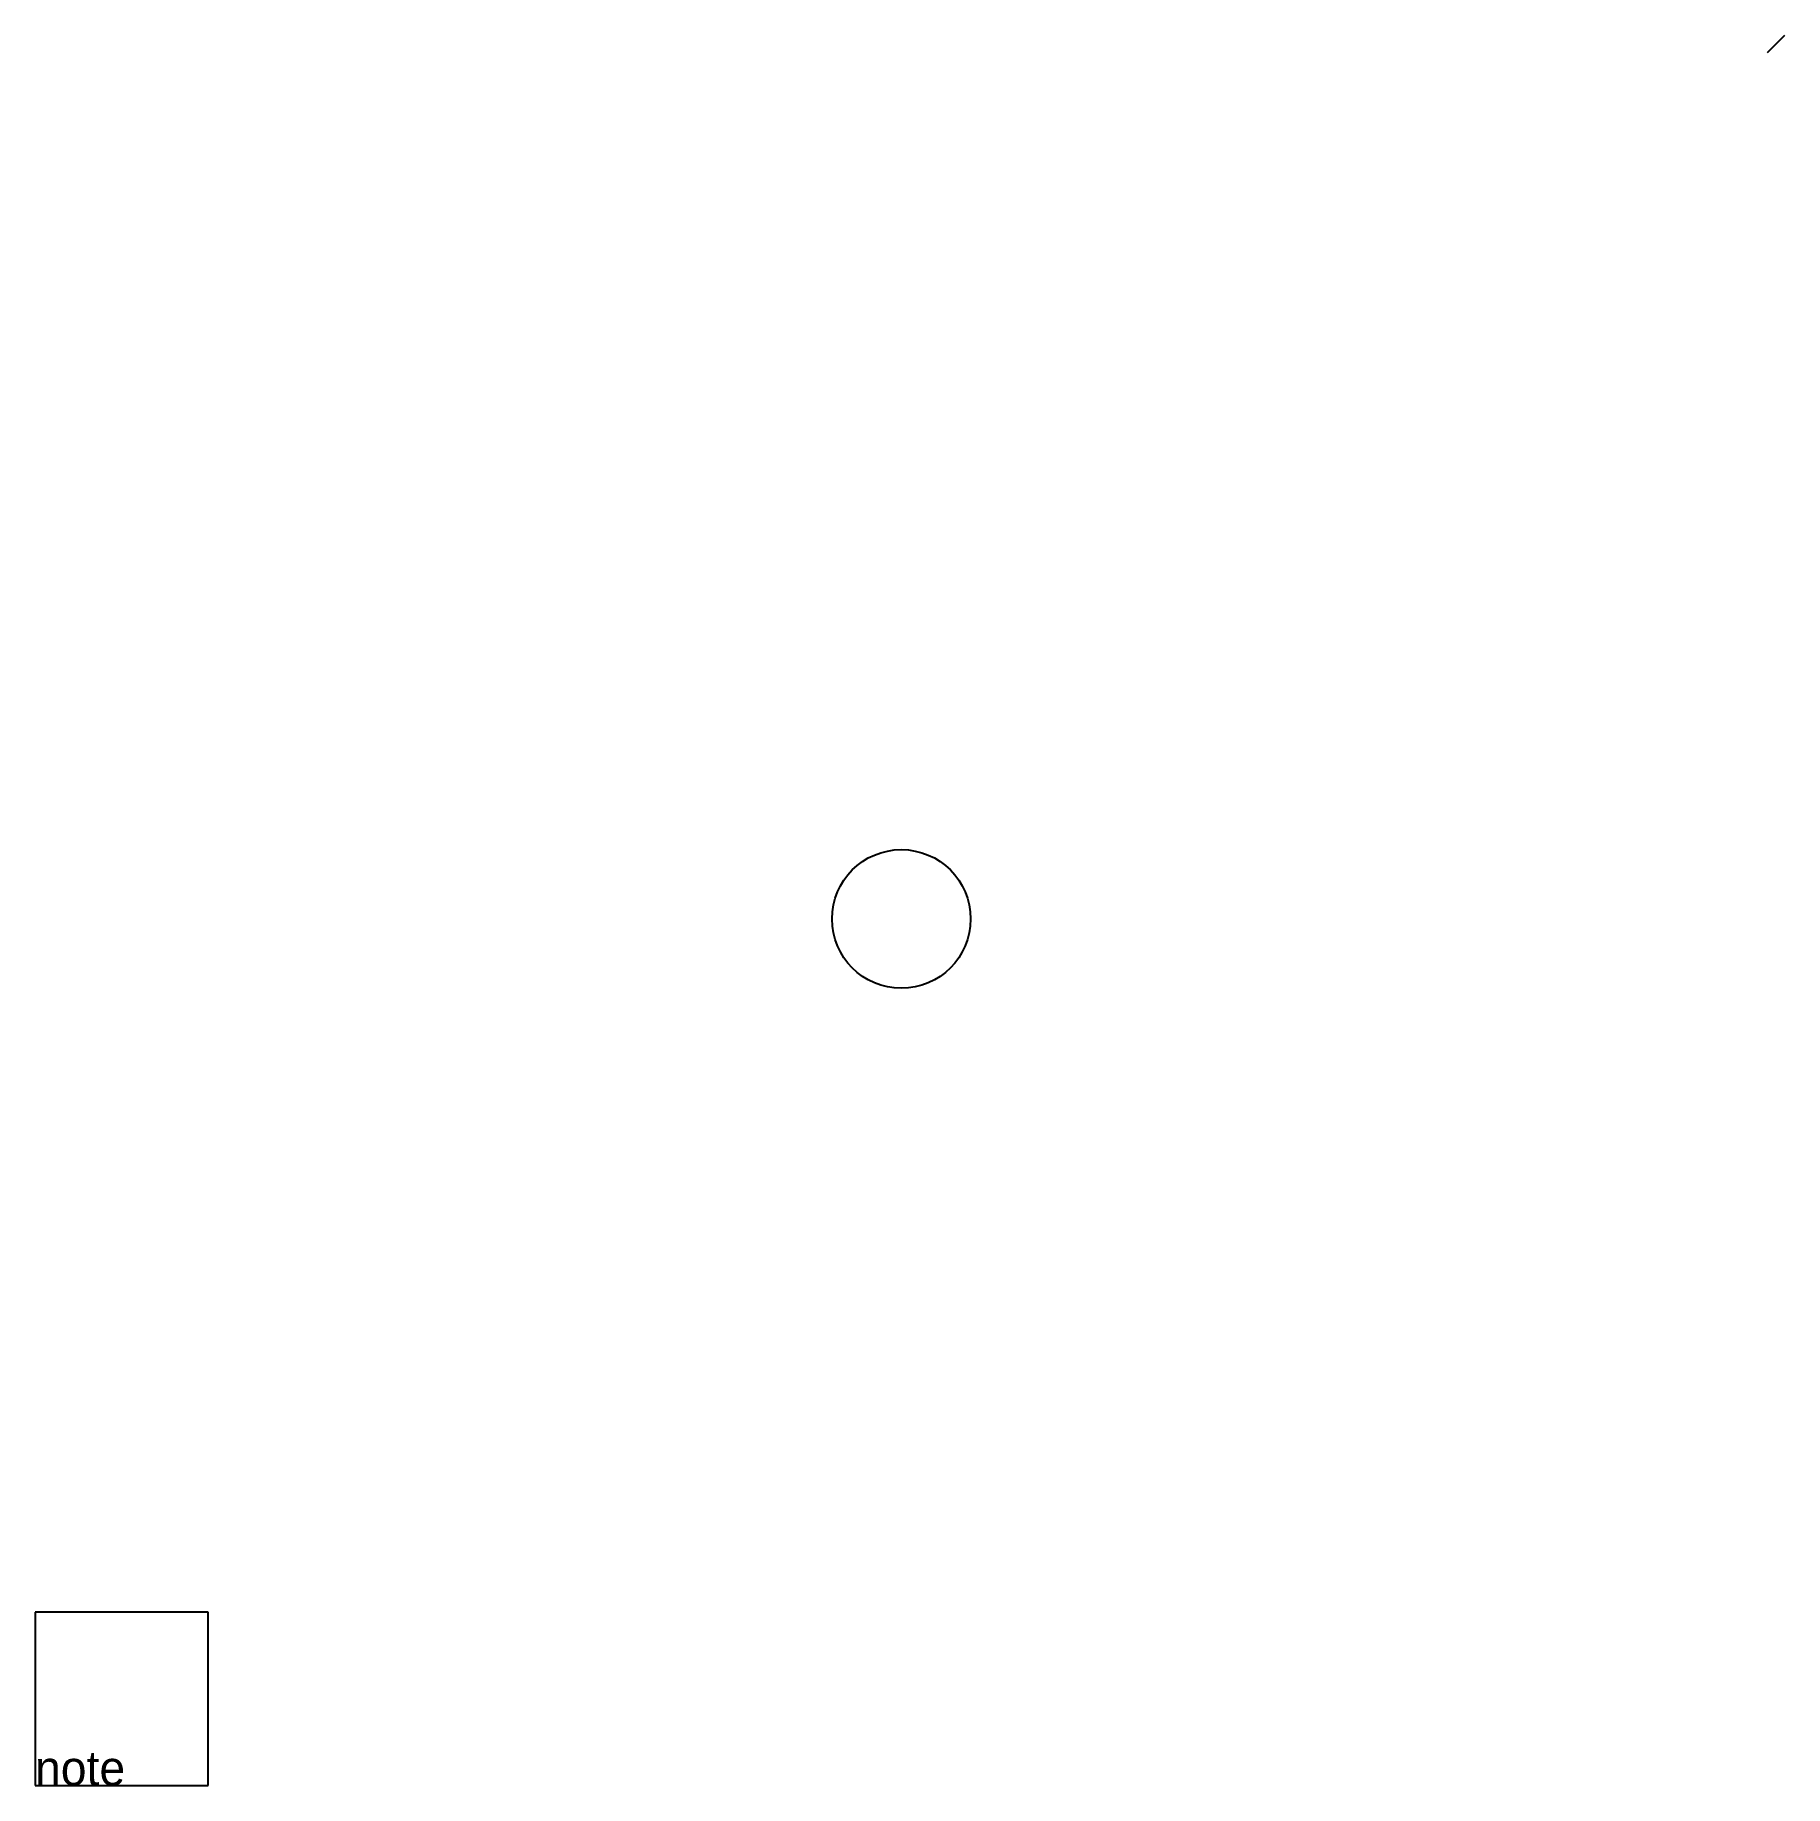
# Model space of a CAD drawing. Header units: millimetres. Extents: x 0 to 101, y 0 to 101.
import ezdxf

# ---------------------------------------------------------------- set-up
doc = ezdxf.new("R2010")
doc.units = ezdxf.units.MM
for name, color, linetype in [('CUT', 7, 'Continuous'), ('GUIDES', 7, 'Continuous'), ('NOTES', 7, 'Continuous')]:
    doc.layers.add(name, color=color, linetype=linetype)

# ---------------------------------------------------------------- blocks, each defined once
blk = doc.blocks.new('PART')
blk.add_line((0, 0), (1, 1))

msp = doc.modelspace()

# ---------------------------------------------------------------- linework, layer by layer
at = {"layer": 'CUT'}
for p, q in [((10, 10), (0, 10)), ((0, 10), (0, 0)), ((10, 0), (10, 10)), ((0, 0), (10, 0))]:
    msp.add_line(p, q, dxfattribs=at)
at = {"layer": 'GUIDES'}
msp.add_circle((50, 50), 4, dxfattribs=at)

# ---------------------------------------------------------------- block references
msp.add_blockref('PART', (100, 100), dxfattribs=at)

# ---------------------------------------------------------------- texts
at = {"layer": 'NOTES'}
msp.add_text('note', height=2, dxfattribs=at).set_placement((0, 0))

doc.saveas('drawing.dxf')
